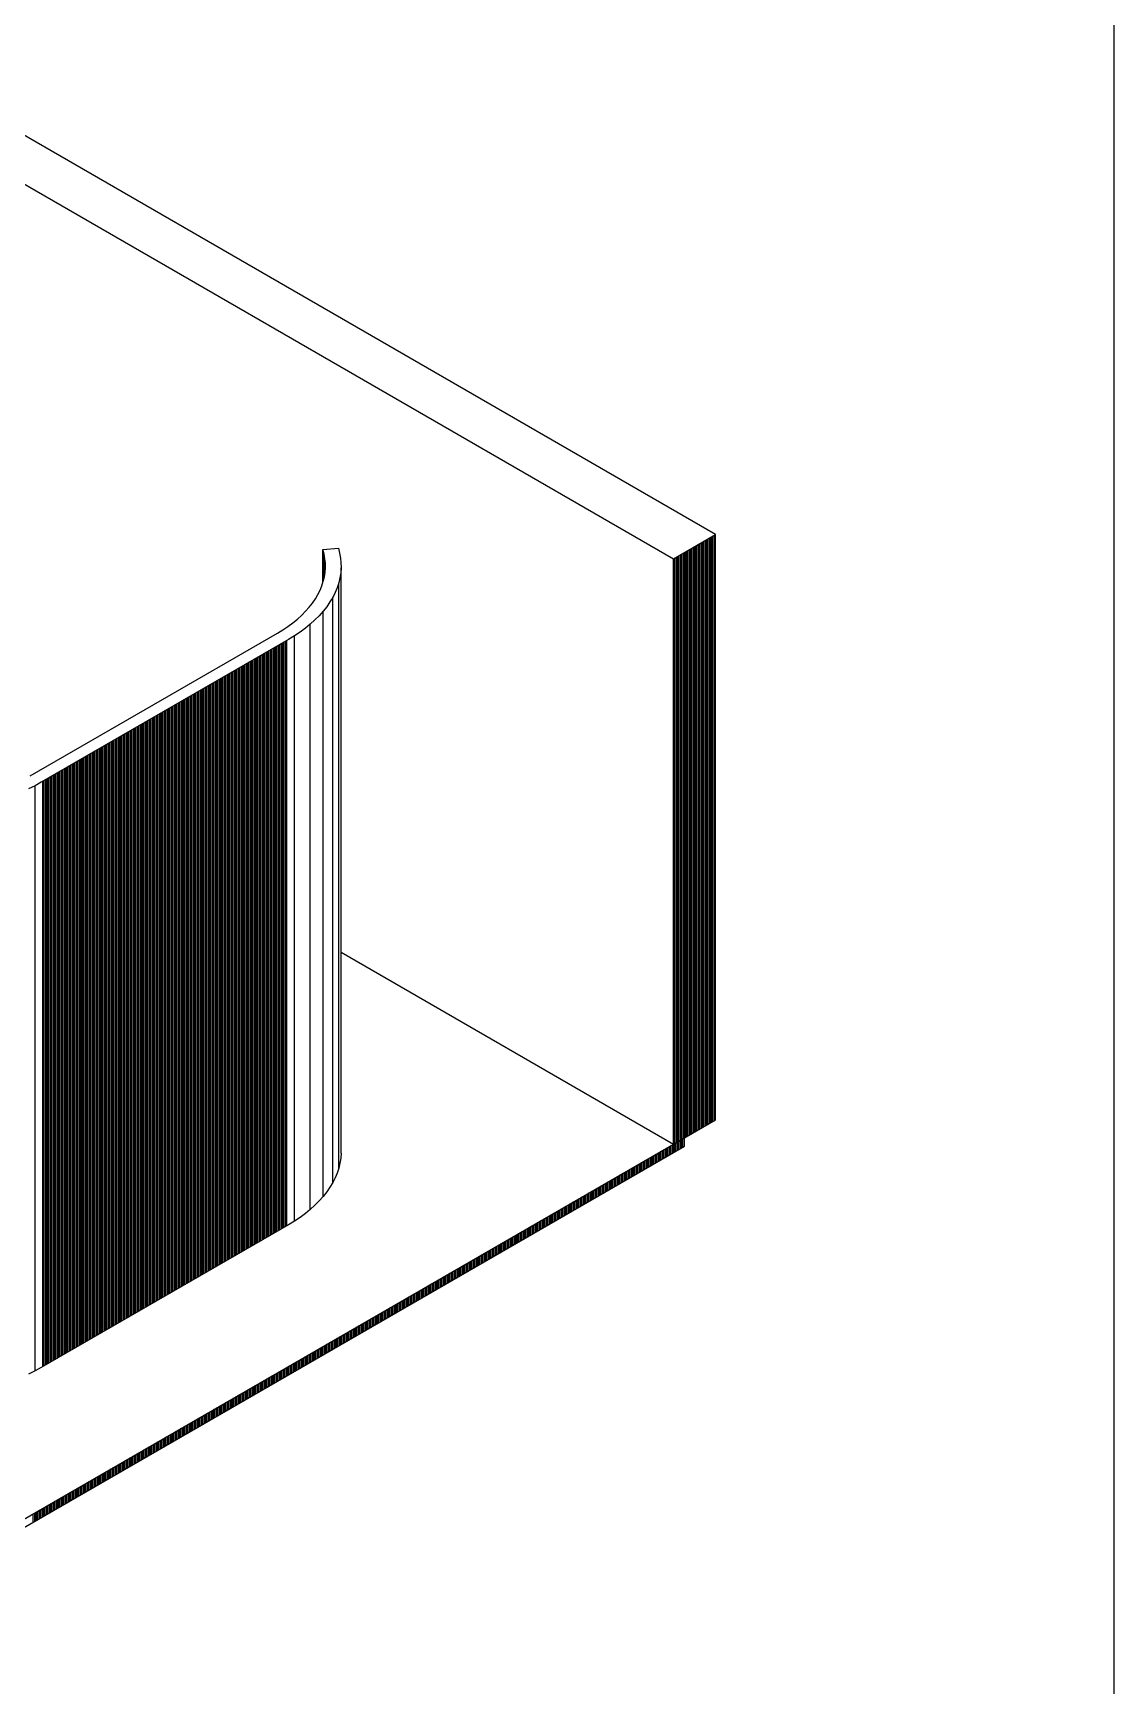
# Model space of a CAD drawing. Header units: inches. Extents: x 0.3 to 16.2, y 0.3 to 11.4.
# Drawn here: x 13.895 to 16.22, y 2.736 to 6.292 of the extents above; entities that cross this region are included whole.
import ezdxf

# ---------------------------------------------------------------- set-up
doc = ezdxf.new("R2010")
doc.units = ezdxf.units.IN
doc.header["$LTSCALE"] = 0.009843
doc.header["$MEASUREMENT"] = 0
doc.layers.add('GEOMETRY', color=7, linetype='Continuous')

msp = doc.modelspace()

# ---------------------------------------------------------------- linework, layer by layer
at = {"layer": 'GEOMETRY'}
for p, q in [((15.3634, 5.2126), (13.6866, 6.1811)), ((13.5957, 6.1287), (15.2728, 5.1606)), ((13.5957, 6.1287), (15.2728, 5.1606)), ((15.2728, 5.1606), (15.3634, 5.2126)), ((15.2728, 5.1606), (15.3634, 5.2126)), ((15.3291, 3.9335), (15.3291, 5.1929)), ((15.3323, 3.9354), (15.3323, 5.1949)), ((15.3354, 3.9374), (15.3354, 5.1965)), ((15.3386, 3.939), (15.3386, 5.1984)), ((15.3417, 3.9409), (15.3417, 5.2)), ((15.3449, 3.9425), (15.3449, 5.202)), ((15.3476, 3.9445), (15.3476, 5.2039)), ((15.3508, 3.9465), (15.3508, 5.2055)), ((15.3539, 3.948), (15.3539, 5.2075)), ((15.3571, 3.95), (15.3571, 5.2091)), ((15.3602, 3.9516), (15.3602, 5.211)), ((15.3634, 3.9535), (15.3634, 5.2126)), ((14.5189, 5.1803), (14.552, 5.1835)), ((14.5217, 5.1705), (14.5189, 5.1803)), ((14.5217, 5.1705), (14.5189, 5.1803)), ((14.5189, 5.1094), (14.5189, 5.1803)), ((14.5232, 5.1606), (14.5217, 5.1705)), ((14.5232, 5.1606), (14.5217, 5.1705)), ((14.5217, 5.1193), (14.5217, 5.1705)), ((14.5244, 5.1512), (14.5232, 5.1606)), ((14.5244, 5.1512), (14.5232, 5.1606)), ((14.552, 5.1835), (14.5547, 5.1728)), ((14.5547, 5.1728), (14.5567, 5.1622)), ((14.5567, 5.1622), (14.5575, 5.1516)), ((15.2728, 3.9012), (15.2728, 5.1606)), ((15.276, 3.9031), (15.276, 5.1622)), ((15.2791, 3.9047), (15.2791, 5.1642)), ((15.2823, 3.9067), (15.2823, 5.1657)), ((15.2854, 3.9083), (15.2854, 5.1677)), ((15.2886, 3.9102), (15.2886, 5.1693)), ((15.2917, 3.9122), (15.2917, 5.1713)), ((15.2949, 3.9138), (15.2949, 5.1732)), ((15.298, 3.9157), (15.298, 5.1748)), ((15.3008, 3.9173), (15.3008, 5.1768)), ((15.3039, 3.9193), (15.3039, 5.1783)), ((15.3071, 3.9209), (15.3071, 5.1803)), ((15.3102, 3.9228), (15.3102, 5.1823)), ((15.3134, 3.9248), (15.3134, 5.1839)), ((15.3165, 3.9264), (15.3165, 5.1858)), ((15.3197, 3.9283), (15.3197, 5.1874)), ((15.3228, 3.9299), (15.3228, 5.1894)), ((15.326, 3.9319), (15.326, 5.1909)), ((14.5197, 5.1122), (14.522, 5.1217)), ((14.522, 5.1217), (14.5236, 5.1315)), ((14.5236, 5.1315), (14.5244, 5.1413)), ((14.5244, 5.1413), (14.5244, 5.1512)), ((14.5244, 5.1413), (14.5244, 5.1512)), ((14.5571, 5.1303), (14.5555, 5.1197)), ((14.5571, 5.1303), (14.5555, 5.1197)), ((14.5579, 5.1409), (14.5571, 5.1303)), ((14.5579, 5.1409), (14.5571, 5.1303)), ((14.5575, 5.1516), (14.5579, 5.1409)), ((14.5579, 3.8815), (14.5579, 5.1409)), ((14.5079, 5.0835), (14.5126, 5.0929)), ((14.5126, 5.0929), (14.5165, 5.1024)), ((14.5165, 5.1024), (14.5197, 5.1122)), ((14.5453, 5.0878), (14.5398, 5.0776)), ((14.5453, 5.0878), (14.5398, 5.0776)), ((14.5492, 5.0984), (14.5453, 5.0878)), ((14.5492, 5.0984), (14.5453, 5.0878)), ((14.5528, 5.1091), (14.5492, 5.0984)), ((14.5528, 5.1091), (14.5492, 5.0984)), ((14.5555, 5.1197), (14.5528, 5.1091)), ((14.5555, 5.1197), (14.5528, 5.1091)), ((14.5528, 3.8496), (14.5528, 5.1091)), ((14.4815, 5.0476), (14.4894, 5.0563)), ((14.4894, 5.0563), (14.4965, 5.065)), ((14.4965, 5.065), (14.5028, 5.0744)), ((14.5028, 5.0744), (14.5079, 5.0835)), ((14.5272, 5.0575), (14.5193, 5.0476)), ((14.5272, 5.0575), (14.5193, 5.0476)), ((14.5339, 5.0677), (14.5272, 5.0575)), ((14.5339, 5.0677), (14.5272, 5.0575)), ((14.5398, 5.0776), (14.5339, 5.0677)), ((14.5398, 5.0776), (14.5339, 5.0677)), ((14.5398, 3.8185), (14.5398, 5.0776)), ((14.4327, 5.0079), (14.4437, 5.015)), ((14.4437, 5.015), (14.4543, 5.0228)), ((14.4543, 5.0228), (14.4642, 5.0307)), ((14.4642, 5.0307), (14.4732, 5.039)), ((14.4732, 5.039), (14.4815, 5.0476)), ((14.4917, 5.0201), (14.4811, 5.0114)), ((14.4917, 5.0201), (14.4811, 5.0114)), ((14.5016, 5.0291), (14.4917, 5.0201)), ((14.5016, 5.0291), (14.4917, 5.0201)), ((14.4917, 3.7606), (14.4917, 5.0201)), ((14.511, 5.0382), (14.5016, 5.0291)), ((14.511, 5.0382), (14.5016, 5.0291)), ((14.5193, 5.0476), (14.511, 5.0382)), ((14.5193, 5.0476), (14.511, 5.0382)), ((14.5193, 3.7886), (14.5193, 5.0476)), ((13.8894, 4.6937), (14.4209, 5.0008)), ((14.4445, 4.987), (13.913, 4.6799)), ((14.4445, 4.987), (13.913, 4.6799)), ((14.4209, 5.0008), (14.4327, 5.0079)), ((14.4319, 3.7205), (14.4319, 4.9795)), ((14.435, 3.7224), (14.435, 4.9815)), ((14.4382, 3.724), (14.4382, 4.9835)), ((14.4413, 3.726), (14.4413, 4.985)), ((14.4575, 4.9949), (14.4445, 4.987)), ((14.4575, 4.9949), (14.4445, 4.987)), ((14.4697, 5.0028), (14.4575, 4.9949)), ((14.4697, 5.0028), (14.4575, 4.9949)), ((14.4575, 3.7354), (14.4575, 4.9949)), ((14.4811, 5.0114), (14.4697, 5.0028)), ((14.4811, 5.0114), (14.4697, 5.0028)), ((14.3689, 3.6843), (14.3689, 4.9433)), ((14.372, 3.6858), (14.372, 4.9453)), ((14.3752, 3.6878), (14.3752, 4.9469)), ((14.3783, 3.6894), (14.3783, 4.9488)), ((14.3815, 3.6913), (14.3815, 4.9508)), ((14.3846, 3.6933), (14.3846, 4.9524)), ((14.3878, 3.6949), (14.3878, 4.9543)), ((14.3909, 3.6969), (14.3909, 4.9559)), ((14.3941, 3.6988), (14.3941, 4.9579)), ((14.3972, 3.7004), (14.3972, 4.9598)), ((14.4004, 3.7024), (14.4004, 4.9614)), ((14.4035, 3.7039), (14.4035, 4.9634)), ((14.4067, 3.7059), (14.4067, 4.9654)), ((14.4098, 3.7079), (14.4098, 4.9669)), ((14.413, 3.7094), (14.413, 4.9689)), ((14.4161, 3.7114), (14.4161, 4.9705)), ((14.4193, 3.713), (14.4193, 4.9724)), ((14.4224, 3.715), (14.4224, 4.9744)), ((14.4256, 3.7169), (14.4256, 4.976)), ((14.4287, 3.7185), (14.4287, 4.978)), ((14.3094, 3.6496), (14.3094, 4.9091)), ((14.3126, 3.6516), (14.3126, 4.9106)), ((14.3157, 3.6531), (14.3157, 4.9126)), ((14.3189, 3.6551), (14.3189, 4.9142)), ((14.322, 3.6567), (14.322, 4.9161)), ((14.3252, 3.6587), (14.3252, 4.9181)), ((14.3283, 3.6606), (14.3283, 4.9197)), ((14.3315, 3.6622), (14.3315, 4.9217)), ((14.3346, 3.6642), (14.3346, 4.9232)), ((14.3378, 3.6657), (14.3378, 4.9252)), ((14.3409, 3.6677), (14.3409, 4.9272)), ((14.3441, 3.6697), (14.3441, 4.9287)), ((14.3472, 3.6713), (14.3472, 4.9307)), ((14.3504, 3.6732), (14.3504, 4.9327)), ((14.3535, 3.6752), (14.3535, 4.9343)), ((14.3567, 3.6768), (14.3567, 4.9362)), ((14.3598, 3.6787), (14.3598, 4.9378)), ((14.363, 3.6803), (14.363, 4.9398)), ((14.3657, 3.6823), (14.3657, 4.9417)), ((14.2465, 3.6134), (14.2465, 4.8724)), ((14.2496, 3.615), (14.2496, 4.8744)), ((14.2528, 3.6169), (14.2528, 4.876)), ((14.2559, 3.6189), (14.2559, 4.878)), ((14.2591, 3.6205), (14.2591, 4.8799)), ((14.2622, 3.6224), (14.2622, 4.8815)), ((14.2654, 3.624), (14.2654, 4.8835)), ((14.2685, 3.626), (14.2685, 4.8854)), ((14.2717, 3.628), (14.2717, 4.887)), ((14.2748, 3.6295), (14.2748, 4.889)), ((14.278, 3.6315), (14.278, 4.8906)), ((14.2811, 3.6331), (14.2811, 4.8925)), ((14.2843, 3.635), (14.2843, 4.8945)), ((14.2874, 3.637), (14.2874, 4.8961)), ((14.2906, 3.6386), (14.2906, 4.898)), ((14.2937, 3.6406), (14.2937, 4.8996)), ((14.2969, 3.6421), (14.2969, 4.9016)), ((14.3, 3.6441), (14.3, 4.9035)), ((14.3031, 3.6461), (14.3031, 4.9051)), ((14.3063, 3.6476), (14.3063, 4.9071)), ((14.1866, 3.5787), (14.1866, 4.8382)), ((14.1898, 3.5807), (14.1898, 4.8398)), ((14.1929, 3.5823), (14.1929, 4.8417)), ((14.1961, 3.5843), (14.1961, 4.8433)), ((14.1992, 3.5858), (14.1992, 4.8453)), ((14.2024, 3.5878), (14.2024, 4.8472)), ((14.2055, 3.5898), (14.2055, 4.8488)), ((14.2087, 3.5913), (14.2087, 4.8508)), ((14.2118, 3.5933), (14.2118, 4.8524)), ((14.215, 3.5953), (14.215, 4.8543)), ((14.2181, 3.5969), (14.2181, 4.8563)), ((14.2213, 3.5988), (14.2213, 4.8579)), ((14.2244, 3.6004), (14.2244, 4.8598)), ((14.2276, 3.6024), (14.2276, 4.8618)), ((14.2307, 3.6043), (14.2307, 4.8634)), ((14.2339, 3.6059), (14.2339, 4.8654)), ((14.237, 3.6079), (14.237, 4.8669)), ((14.2402, 3.6094), (14.2402, 4.8689)), ((14.2433, 3.6114), (14.2433, 4.8709)), ((14.1236, 3.5425), (14.1236, 4.8016)), ((14.1268, 3.5441), (14.1268, 4.8035)), ((14.1299, 3.5461), (14.1299, 4.8055)), ((14.1331, 3.548), (14.1331, 4.8071)), ((14.1362, 3.5496), (14.1362, 4.8091)), ((14.1394, 3.5516), (14.1394, 4.8106)), ((14.1425, 3.5531), (14.1425, 4.8126)), ((14.1457, 3.5551), (14.1457, 4.8146)), ((14.1488, 3.5571), (14.1488, 4.8161)), ((14.152, 3.5587), (14.152, 4.8181)), ((14.1551, 3.5606), (14.1551, 4.8197)), ((14.1583, 3.5622), (14.1583, 4.8217)), ((14.1614, 3.5642), (14.1614, 4.8236)), ((14.1646, 3.5661), (14.1646, 4.8252)), ((14.1677, 3.5677), (14.1677, 4.8272)), ((14.1709, 3.5697), (14.1709, 4.8291)), ((14.174, 3.5717), (14.174, 4.8307)), ((14.1772, 3.5732), (14.1772, 4.8327)), ((14.1803, 3.5752), (14.1803, 4.8343)), ((14.1835, 3.5768), (14.1835, 4.8362)), ((14.0606, 3.5059), (14.0606, 4.7654)), ((14.0638, 3.5079), (14.0638, 4.7673)), ((14.0669, 3.5098), (14.0669, 4.7689)), ((14.0701, 3.5114), (14.0701, 4.7709)), ((14.0732, 3.5134), (14.0732, 4.7724)), ((14.0764, 3.5154), (14.0764, 4.7744)), ((14.0795, 3.5169), (14.0795, 4.7764)), ((14.0827, 3.5189), (14.0827, 4.778)), ((14.0858, 3.5205), (14.0858, 4.7799)), ((14.089, 3.5224), (14.089, 4.7819)), ((14.0921, 3.5244), (14.0921, 4.7835)), ((14.0953, 3.526), (14.0953, 4.7854)), ((14.0984, 3.528), (14.0984, 4.787)), ((14.1016, 3.5295), (14.1016, 4.789)), ((14.1047, 3.5315), (14.1047, 4.7909)), ((14.1079, 3.5335), (14.1079, 4.7925)), ((14.111, 3.535), (14.111, 4.7945)), ((14.1142, 3.537), (14.1142, 4.7961)), ((14.1173, 3.539), (14.1173, 4.798)), ((14.1205, 3.5406), (14.1205, 4.8)), ((14.0008, 3.4717), (14.0008, 4.7307)), ((14.0039, 3.4732), (14.0039, 4.7327)), ((14.0071, 3.4752), (14.0071, 4.7346)), ((14.0102, 3.4772), (14.0102, 4.7362)), ((14.0134, 3.4787), (14.0134, 4.7382)), ((14.0165, 3.4807), (14.0165, 4.7398)), ((14.0197, 3.4823), (14.0197, 4.7417)), ((14.0228, 3.4843), (14.0228, 4.7437)), ((14.026, 3.4862), (14.026, 4.7453)), ((14.0291, 3.4878), (14.0291, 4.7472)), ((14.0323, 3.4898), (14.0323, 4.7492)), ((14.0354, 3.4917), (14.0354, 4.7508)), ((14.0386, 3.4933), (14.0386, 4.7528)), ((14.0417, 3.4953), (14.0417, 4.7543)), ((14.0449, 3.4969), (14.0449, 4.7563)), ((14.048, 3.4988), (14.048, 4.7583)), ((14.0512, 3.5008), (14.0512, 4.7598)), ((14.0543, 3.5024), (14.0543, 4.7618)), ((14.0575, 3.5043), (14.0575, 4.7634)), ((13.9382, 3.4354), (13.9382, 4.6945)), ((13.9413, 3.437), (13.9413, 4.6965)), ((13.9445, 3.439), (13.9445, 4.698)), ((13.9476, 3.4406), (13.9476, 4.7)), ((13.9508, 3.4425), (13.9508, 4.702)), ((13.9539, 3.4445), (13.9539, 4.7035)), ((13.9571, 3.4461), (13.9571, 4.7055)), ((13.9602, 3.448), (13.9602, 4.7071)), ((13.9634, 3.4496), (13.9634, 4.7091)), ((13.9665, 3.4516), (13.9665, 4.711)), ((13.9697, 3.4535), (13.9697, 4.7126)), ((13.9728, 3.4551), (13.9728, 4.7146)), ((13.976, 3.4571), (13.976, 4.7161)), ((13.9791, 3.4587), (13.9791, 4.7181)), ((13.9823, 3.4606), (13.9823, 4.7201)), ((13.9854, 3.4626), (13.9854, 4.7217)), ((13.9886, 3.4642), (13.9886, 4.7236)), ((13.9917, 3.4661), (13.9917, 4.7256)), ((13.9949, 3.4681), (13.9949, 4.7272)), ((13.998, 3.4697), (13.998, 4.7291)), ((13.8996, 4.6724), (13.8854, 4.6657)), ((13.8996, 4.6724), (13.8854, 4.6657)), ((13.913, 4.6799), (13.8996, 4.6724)), ((13.913, 4.6799), (13.8996, 4.6724)), ((13.8996, 3.4134), (13.8996, 4.6724)), ((13.9161, 3.4224), (13.9161, 4.6819)), ((13.9193, 3.4244), (13.9193, 4.6835)), ((13.9224, 3.426), (13.9224, 4.6854)), ((13.9256, 3.428), (13.9256, 4.6874)), ((13.9287, 3.4299), (13.9287, 4.689)), ((13.9319, 3.4315), (13.9319, 4.6909)), ((13.935, 3.4335), (13.935, 4.6925)), ((14.5579, 4.3142), (15.2728, 3.9012)), ((15.2728, 3.9012), (15.3634, 3.9535)), ((13.3886, 2.8134), (15.2965, 3.915)), ((13.3886, 2.8134), (15.2965, 3.915)), ((15.2933, 3.8949), (15.2933, 3.913)), ((15.2965, 3.8965), (15.2965, 3.915)), ((13.3886, 2.7953), (15.2965, 3.8965)), ((14.5579, 3.8815), (14.5571, 3.8709)), ((15.2303, 3.8587), (15.2303, 3.8768)), ((15.2335, 3.8602), (15.2335, 3.8783)), ((15.2366, 3.8622), (15.2366, 3.8803)), ((15.2398, 3.8638), (15.2398, 3.8823)), ((15.2429, 3.8657), (15.2429, 3.8839)), ((15.2461, 3.8677), (15.2461, 3.8858)), ((15.2492, 3.8693), (15.2492, 3.8874)), ((15.2524, 3.8713), (15.2524, 3.8894)), ((15.2555, 3.8728), (15.2555, 3.8913)), ((15.2587, 3.8748), (15.2587, 3.8929)), ((15.2618, 3.8768), (15.2618, 3.8949)), ((15.265, 3.8783), (15.265, 3.8969)), ((15.2681, 3.8803), (15.2681, 3.8984)), ((15.2713, 3.8823), (15.2713, 3.9004)), ((15.2744, 3.8839), (15.2744, 3.902)), ((15.2776, 3.8858), (15.2776, 3.9039)), ((15.2807, 3.8874), (15.2807, 3.9059)), ((15.2839, 3.8894), (15.2839, 3.9075)), ((15.287, 3.8913), (15.287, 3.9094)), ((15.2902, 3.8929), (15.2902, 3.911)), ((14.5528, 3.8496), (14.5492, 3.839)), ((14.5555, 3.8602), (14.5528, 3.8496)), ((14.5571, 3.8709), (14.5555, 3.8602)), ((15.1705, 3.824), (15.1705, 3.8421)), ((15.1736, 3.8256), (15.1736, 3.8441)), ((15.1768, 3.8276), (15.1768, 3.8457)), ((15.1799, 3.8295), (15.1799, 3.8476)), ((15.1831, 3.8311), (15.1831, 3.8492)), ((15.1862, 3.8331), (15.1862, 3.8512)), ((15.1894, 3.8346), (15.1894, 3.8531)), ((15.1925, 3.8366), (15.1925, 3.8547)), ((15.1957, 3.8386), (15.1957, 3.8567)), ((15.1988, 3.8402), (15.1988, 3.8587)), ((15.202, 3.8421), (15.202, 3.8602)), ((15.2051, 3.8441), (15.2051, 3.8622)), ((15.2083, 3.8457), (15.2083, 3.8638)), ((15.2114, 3.8476), (15.2114, 3.8657)), ((15.2146, 3.8492), (15.2146, 3.8677)), ((15.2177, 3.8512), (15.2177, 3.8693)), ((15.2209, 3.8531), (15.2209, 3.8713)), ((15.224, 3.8547), (15.224, 3.8728)), ((15.2272, 3.8567), (15.2272, 3.8748)), ((14.5339, 3.8083), (14.5272, 3.7984)), ((14.5398, 3.8185), (14.5339, 3.8083)), ((14.5453, 3.8287), (14.5398, 3.8185)), ((14.5492, 3.839), (14.5453, 3.8287)), ((15.1075, 3.7874), (15.1075, 3.8059)), ((15.1106, 3.7894), (15.1106, 3.8075)), ((15.1138, 3.7913), (15.1138, 3.8094)), ((15.1169, 3.7929), (15.1169, 3.8114)), ((15.1201, 3.7949), (15.1201, 3.813)), ((15.1232, 3.7969), (15.1232, 3.815)), ((15.1264, 3.7984), (15.1264, 3.8165)), ((15.1295, 3.8004), (15.1295, 3.8185)), ((15.1327, 3.802), (15.1327, 3.8205)), ((15.1358, 3.8039), (15.1358, 3.822)), ((15.139, 3.8059), (15.139, 3.824)), ((15.1421, 3.8075), (15.1421, 3.8256)), ((15.1453, 3.8094), (15.1453, 3.8276)), ((15.1484, 3.811), (15.1484, 3.8295)), ((15.1516, 3.813), (15.1516, 3.8311)), ((15.1547, 3.815), (15.1547, 3.8331)), ((15.1579, 3.8165), (15.1579, 3.835)), ((15.161, 3.8185), (15.161, 3.8366)), ((15.1642, 3.8205), (15.1642, 3.8386)), ((15.1673, 3.822), (15.1673, 3.8402)), ((14.5016, 3.7697), (14.4917, 3.7606)), ((14.511, 3.7791), (14.5016, 3.7697)), ((14.5193, 3.7886), (14.511, 3.7791)), ((14.5272, 3.7984), (14.5193, 3.7886)), ((15.0476, 3.7531), (15.0476, 3.7713)), ((15.0508, 3.7547), (15.0508, 3.7732)), ((15.0539, 3.7567), (15.0539, 3.7748)), ((15.0571, 3.7587), (15.0571, 3.7768)), ((15.0602, 3.7602), (15.0602, 3.7783)), ((15.0634, 3.7622), (15.0634, 3.7803)), ((15.0665, 3.7638), (15.0665, 3.7823)), ((15.0697, 3.7657), (15.0697, 3.7839)), ((15.0728, 3.7677), (15.0728, 3.7858)), ((15.076, 3.7693), (15.076, 3.7878)), ((15.0791, 3.7713), (15.0791, 3.7894)), ((15.0823, 3.7732), (15.0823, 3.7913)), ((15.0854, 3.7748), (15.0854, 3.7929)), ((15.0886, 3.7768), (15.0886, 3.7949)), ((15.0917, 3.7783), (15.0917, 3.7969)), ((15.0949, 3.7803), (15.0949, 3.7984)), ((15.098, 3.7823), (15.098, 3.8004)), ((15.1012, 3.7839), (15.1012, 3.802)), ((15.1043, 3.7858), (15.1043, 3.8039)), ((14.4575, 3.7354), (14.4445, 3.7276)), ((14.4697, 3.7437), (14.4575, 3.7354)), ((14.4811, 3.752), (14.4697, 3.7437)), ((14.4917, 3.7606), (14.4811, 3.752)), ((14.9846, 3.7165), (14.9846, 3.735)), ((14.9878, 3.7185), (14.9878, 3.7366)), ((14.9909, 3.7205), (14.9909, 3.7386)), ((14.9941, 3.722), (14.9941, 3.7402)), ((14.9972, 3.724), (14.9972, 3.7421)), ((15.0004, 3.7256), (15.0004, 3.7441)), ((15.0035, 3.7276), (15.0035, 3.7457)), ((15.0067, 3.7295), (15.0067, 3.7476)), ((15.0098, 3.7311), (15.0098, 3.7496)), ((15.013, 3.7331), (15.013, 3.7512)), ((15.0161, 3.735), (15.0161, 3.7531)), ((15.0193, 3.7366), (15.0193, 3.7547)), ((15.0224, 3.7386), (15.0224, 3.7567)), ((15.0256, 3.7402), (15.0256, 3.7587)), ((15.0287, 3.7421), (15.0287, 3.7602)), ((15.0319, 3.7441), (15.0319, 3.7622)), ((15.035, 3.7457), (15.035, 3.7638)), ((15.0382, 3.7476), (15.0382, 3.7657)), ((15.0413, 3.7496), (15.0413, 3.7677)), ((15.0445, 3.7512), (15.0445, 3.7693)), ((14.4445, 3.7276), (13.913, 3.4209)), ((14.9252, 3.6823), (14.9252, 3.7004)), ((14.9283, 3.6839), (14.9283, 3.7024)), ((14.9315, 3.6858), (14.9315, 3.7039)), ((14.9343, 3.6878), (14.9343, 3.7059)), ((14.9374, 3.6894), (14.9374, 3.7075)), ((14.9406, 3.6913), (14.9406, 3.7094)), ((14.9437, 3.6929), (14.9437, 3.7114)), ((14.9469, 3.6949), (14.9469, 3.713)), ((14.95, 3.6969), (14.95, 3.715)), ((14.9531, 3.6984), (14.9531, 3.7165)), ((14.9563, 3.7004), (14.9563, 3.7185)), ((14.9594, 3.702), (14.9594, 3.7205)), ((14.9626, 3.7039), (14.9626, 3.722)), ((14.9657, 3.7059), (14.9657, 3.724)), ((14.9689, 3.7075), (14.9689, 3.726)), ((14.972, 3.7094), (14.972, 3.7276)), ((14.9752, 3.7114), (14.9752, 3.7295)), ((14.9783, 3.713), (14.9783, 3.7311)), ((14.9815, 3.715), (14.9815, 3.7331)), ((14.8622, 3.6457), (14.8622, 3.6642)), ((14.8654, 3.6476), (14.8654, 3.6657)), ((14.8685, 3.6496), (14.8685, 3.6677)), ((14.8717, 3.6512), (14.8717, 3.6693)), ((14.8748, 3.6531), (14.8748, 3.6713)), ((14.878, 3.6547), (14.878, 3.6732)), ((14.8811, 3.6567), (14.8811, 3.6748)), ((14.8843, 3.6587), (14.8843, 3.6768)), ((14.8874, 3.6602), (14.8874, 3.6783)), ((14.8906, 3.6622), (14.8906, 3.6803)), ((14.8937, 3.6642), (14.8937, 3.6823)), ((14.8969, 3.6657), (14.8969, 3.6839)), ((14.9, 3.6677), (14.9, 3.6858)), ((14.9031, 3.6693), (14.9031, 3.6878)), ((14.9063, 3.6713), (14.9063, 3.6894)), ((14.9094, 3.6732), (14.9094, 3.6913)), ((14.9126, 3.6748), (14.9126, 3.6929)), ((14.9157, 3.6768), (14.9157, 3.6949)), ((14.9189, 3.6783), (14.9189, 3.6969)), ((14.922, 3.6803), (14.922, 3.6984)), ((14.7992, 3.6094), (14.7992, 3.6276)), ((14.8024, 3.6114), (14.8024, 3.6295)), ((14.8055, 3.613), (14.8055, 3.6311)), ((14.8087, 3.615), (14.8087, 3.6331)), ((14.8118, 3.6165), (14.8118, 3.635)), ((14.815, 3.6185), (14.815, 3.6366)), ((14.8181, 3.6205), (14.8181, 3.6386)), ((14.8213, 3.622), (14.8213, 3.6406)), ((14.8244, 3.624), (14.8244, 3.6421)), ((14.8276, 3.626), (14.8276, 3.6441)), ((14.8307, 3.6276), (14.8307, 3.6457)), ((14.8339, 3.6295), (14.8339, 3.6476)), ((14.837, 3.6311), (14.837, 3.6496)), ((14.8402, 3.6331), (14.8402, 3.6512)), ((14.8433, 3.635), (14.8433, 3.6531)), ((14.8465, 3.6366), (14.8465, 3.6547)), ((14.8496, 3.6386), (14.8496, 3.6567)), ((14.8528, 3.6406), (14.8528, 3.6587)), ((14.8559, 3.6421), (14.8559, 3.6602)), ((14.8591, 3.6441), (14.8591, 3.6622)), ((14.7394, 3.5748), (14.7394, 3.5933)), ((14.7425, 3.5768), (14.7425, 3.5949)), ((14.7457, 3.5787), (14.7457, 3.5969)), ((14.7488, 3.5803), (14.7488, 3.5984)), ((14.752, 3.5823), (14.752, 3.6004)), ((14.7551, 3.5839), (14.7551, 3.6024)), ((14.7583, 3.5858), (14.7583, 3.6039)), ((14.7614, 3.5878), (14.7614, 3.6059)), ((14.7646, 3.5894), (14.7646, 3.6075)), ((14.7677, 3.5913), (14.7677, 3.6094)), ((14.7709, 3.5929), (14.7709, 3.6114)), ((14.774, 3.5949), (14.774, 3.613)), ((14.7772, 3.5969), (14.7772, 3.615)), ((14.7803, 3.5984), (14.7803, 3.6169)), ((14.7835, 3.6004), (14.7835, 3.6185)), ((14.7866, 3.6024), (14.7866, 3.6205)), ((14.7898, 3.6039), (14.7898, 3.622)), ((14.7929, 3.6059), (14.7929, 3.624)), ((14.7961, 3.6075), (14.7961, 3.626)), ((14.6764, 3.5386), (14.6764, 3.5567)), ((14.6795, 3.5406), (14.6795, 3.5587)), ((14.6827, 3.5421), (14.6827, 3.5602)), ((14.6858, 3.5441), (14.6858, 3.5622)), ((14.689, 3.5457), (14.689, 3.5642)), ((14.6921, 3.5476), (14.6921, 3.5657)), ((14.6953, 3.5496), (14.6953, 3.5677)), ((14.6984, 3.5512), (14.6984, 3.5693)), ((14.7016, 3.5531), (14.7016, 3.5713)), ((14.7047, 3.5551), (14.7047, 3.5732)), ((14.7079, 3.5567), (14.7079, 3.5748)), ((14.711, 3.5587), (14.711, 3.5768)), ((14.7142, 3.5602), (14.7142, 3.5787)), ((14.7173, 3.5622), (14.7173, 3.5803)), ((14.7205, 3.5642), (14.7205, 3.5823)), ((14.7236, 3.5657), (14.7236, 3.5839)), ((14.7268, 3.5677), (14.7268, 3.5858)), ((14.7299, 3.5693), (14.7299, 3.5878)), ((14.7331, 3.5713), (14.7331, 3.5894)), ((14.7362, 3.5732), (14.7362, 3.5913)), ((14.6165, 3.5039), (14.6165, 3.522)), ((14.6197, 3.5059), (14.6197, 3.524)), ((14.6228, 3.5075), (14.6228, 3.526)), ((14.626, 3.5094), (14.626, 3.5276)), ((14.6291, 3.5114), (14.6291, 3.5295)), ((14.6323, 3.513), (14.6323, 3.5315)), ((14.6354, 3.515), (14.6354, 3.5331)), ((14.6386, 3.5169), (14.6386, 3.535)), ((14.6417, 3.5185), (14.6417, 3.5366)), ((14.6449, 3.5205), (14.6449, 3.5386)), ((14.648, 3.522), (14.648, 3.5406)), ((14.6512, 3.524), (14.6512, 3.5421)), ((14.6543, 3.526), (14.6543, 3.5441)), ((14.6575, 3.5276), (14.6575, 3.5457)), ((14.6606, 3.5295), (14.6606, 3.5476)), ((14.6638, 3.5315), (14.6638, 3.5496)), ((14.6669, 3.5331), (14.6669, 3.5512)), ((14.6701, 3.535), (14.6701, 3.5531)), ((14.6732, 3.5366), (14.6732, 3.5551)), ((14.5535, 3.4677), (14.5535, 3.4858)), ((14.5567, 3.4697), (14.5567, 3.4878)), ((14.5598, 3.4713), (14.5598, 3.4894)), ((14.563, 3.4732), (14.563, 3.4913)), ((14.5661, 3.4748), (14.5661, 3.4933)), ((14.5693, 3.4768), (14.5693, 3.4949)), ((14.5724, 3.4787), (14.5724, 3.4969)), ((14.5756, 3.4803), (14.5756, 3.4984)), ((14.5787, 3.4823), (14.5787, 3.5004)), ((14.5819, 3.4839), (14.5819, 3.5024)), ((14.585, 3.4858), (14.585, 3.5039)), ((14.5882, 3.4878), (14.5882, 3.5059)), ((14.5913, 3.4894), (14.5913, 3.5079)), ((14.5945, 3.4913), (14.5945, 3.5094)), ((14.5976, 3.4933), (14.5976, 3.5114)), ((14.6008, 3.4949), (14.6008, 3.513)), ((14.6039, 3.4969), (14.6039, 3.515)), ((14.6071, 3.4984), (14.6071, 3.5169)), ((14.6102, 3.5004), (14.6102, 3.5185)), ((14.6134, 3.5024), (14.6134, 3.5205)), ((14.4906, 3.4315), (14.4906, 3.4496)), ((14.4937, 3.4331), (14.4937, 3.4512)), ((14.4969, 3.435), (14.4969, 3.4531)), ((14.5, 3.4366), (14.5, 3.4551)), ((14.5031, 3.4386), (14.5031, 3.4567)), ((14.5063, 3.4406), (14.5063, 3.4587)), ((14.5094, 3.4421), (14.5094, 3.4602)), ((14.5126, 3.4441), (14.5126, 3.4622)), ((14.5157, 3.4461), (14.5157, 3.4642)), ((14.5189, 3.4476), (14.5189, 3.4657)), ((14.522, 3.4496), (14.522, 3.4677)), ((14.5252, 3.4512), (14.5252, 3.4697)), ((14.5283, 3.4531), (14.5283, 3.4713)), ((14.5315, 3.4551), (14.5315, 3.4732)), ((14.5346, 3.4567), (14.5346, 3.4748)), ((14.5378, 3.4587), (14.5378, 3.4768)), ((14.5409, 3.4602), (14.5409, 3.4787)), ((14.5441, 3.4622), (14.5441, 3.4803)), ((14.5472, 3.4642), (14.5472, 3.4823)), ((14.5504, 3.4657), (14.5504, 3.4843)), ((13.913, 3.4209), (13.8996, 3.4134)), ((14.4307, 3.3969), (14.4307, 3.415)), ((14.4339, 3.3984), (14.4339, 3.4169)), ((14.437, 3.4004), (14.437, 3.4185)), ((14.4402, 3.4024), (14.4402, 3.4205)), ((14.4433, 3.4039), (14.4433, 3.4224)), ((14.4465, 3.4059), (14.4465, 3.424)), ((14.4496, 3.4079), (14.4496, 3.426)), ((14.4528, 3.4094), (14.4528, 3.4276)), ((14.4559, 3.4114), (14.4559, 3.4295)), ((14.4591, 3.413), (14.4591, 3.4315)), ((14.4622, 3.415), (14.4622, 3.4331)), ((14.4654, 3.4169), (14.4654, 3.435)), ((14.4685, 3.4185), (14.4685, 3.4366)), ((14.4717, 3.4205), (14.4717, 3.4386)), ((14.4748, 3.4224), (14.4748, 3.4406)), ((14.478, 3.424), (14.478, 3.4421)), ((14.4811, 3.426), (14.4811, 3.4441)), ((14.4843, 3.4276), (14.4843, 3.4461)), ((14.4874, 3.4295), (14.4874, 3.4476)), ((13.8996, 3.4134), (13.8854, 3.4063)), ((14.3677, 3.3606), (14.3677, 3.3787)), ((14.3709, 3.3622), (14.3709, 3.3803)), ((14.374, 3.3642), (14.374, 3.3823)), ((14.3772, 3.3657), (14.3772, 3.3843)), ((14.3803, 3.3677), (14.3803, 3.3858)), ((14.3835, 3.3697), (14.3835, 3.3878)), ((14.3866, 3.3713), (14.3866, 3.3894)), ((14.3898, 3.3732), (14.3898, 3.3913)), ((14.3929, 3.3748), (14.3929, 3.3933)), ((14.3961, 3.3768), (14.3961, 3.3949)), ((14.3992, 3.3787), (14.3992, 3.3969)), ((14.4024, 3.3803), (14.4024, 3.3988)), ((14.4055, 3.3823), (14.4055, 3.4004)), ((14.4087, 3.3843), (14.4087, 3.4024)), ((14.4118, 3.3858), (14.4118, 3.4039)), ((14.415, 3.3878), (14.415, 3.4059)), ((14.4181, 3.3894), (14.4181, 3.4079)), ((14.4213, 3.3913), (14.4213, 3.4094)), ((14.4244, 3.3933), (14.4244, 3.4114)), ((14.4276, 3.3949), (14.4276, 3.413)), ((14.3079, 3.326), (14.3079, 3.3441)), ((14.311, 3.3276), (14.311, 3.3461)), ((14.3142, 3.3295), (14.3142, 3.3476)), ((14.3173, 3.3315), (14.3173, 3.3496)), ((14.3205, 3.3331), (14.3205, 3.3512)), ((14.3236, 3.335), (14.3236, 3.3531)), ((14.3268, 3.337), (14.3268, 3.3551)), ((14.3299, 3.3386), (14.3299, 3.3567)), ((14.3331, 3.3406), (14.3331, 3.3587)), ((14.3362, 3.3421), (14.3362, 3.3606)), ((14.3394, 3.3441), (14.3394, 3.3622)), ((14.3425, 3.3461), (14.3425, 3.3642)), ((14.3457, 3.3476), (14.3457, 3.3657)), ((14.3488, 3.3496), (14.3488, 3.3677)), ((14.352, 3.3512), (14.352, 3.3697)), ((14.3551, 3.3531), (14.3551, 3.3713)), ((14.3583, 3.3551), (14.3583, 3.3732)), ((14.3614, 3.3567), (14.3614, 3.3752)), ((14.3646, 3.3587), (14.3646, 3.3768)), ((14.2449, 3.2894), (14.2449, 3.3079)), ((14.248, 3.2913), (14.248, 3.3094)), ((14.2512, 3.2933), (14.2512, 3.3114)), ((14.2543, 3.2949), (14.2543, 3.3134)), ((14.2575, 3.2969), (14.2575, 3.315)), ((14.2606, 3.2988), (14.2606, 3.3169)), ((14.2638, 3.3004), (14.2638, 3.3185)), ((14.2669, 3.3024), (14.2669, 3.3205)), ((14.2701, 3.3039), (14.2701, 3.3224)), ((14.2732, 3.3059), (14.2732, 3.324)), ((14.2764, 3.3079), (14.2764, 3.326)), ((14.2795, 3.3094), (14.2795, 3.3276)), ((14.2827, 3.3114), (14.2827, 3.3295)), ((14.2858, 3.313), (14.2858, 3.3315)), ((14.289, 3.315), (14.289, 3.3331)), ((14.2921, 3.3169), (14.2921, 3.335)), ((14.2953, 3.3185), (14.2953, 3.337)), ((14.2984, 3.3205), (14.2984, 3.3386)), ((14.3016, 3.3224), (14.3016, 3.3406)), ((14.3047, 3.324), (14.3047, 3.3421)), ((14.185, 3.2551), (14.185, 3.2732)), ((14.1882, 3.2567), (14.1882, 3.2752)), ((14.1913, 3.2587), (14.1913, 3.2768)), ((14.1945, 3.2606), (14.1945, 3.2787)), ((14.1976, 3.2622), (14.1976, 3.2803)), ((14.2008, 3.2642), (14.2008, 3.2823)), ((14.2039, 3.2657), (14.2039, 3.2843)), ((14.2071, 3.2677), (14.2071, 3.2858)), ((14.2102, 3.2697), (14.2102, 3.2878)), ((14.2134, 3.2713), (14.2134, 3.2898)), ((14.2165, 3.2732), (14.2165, 3.2913)), ((14.2197, 3.2752), (14.2197, 3.2933)), ((14.2228, 3.2768), (14.2228, 3.2949)), ((14.226, 3.2787), (14.226, 3.2969)), ((14.2291, 3.2803), (14.2291, 3.2988)), ((14.2323, 3.2823), (14.2323, 3.3004)), ((14.2354, 3.2843), (14.2354, 3.3024)), ((14.2386, 3.2858), (14.2386, 3.3039)), ((14.2417, 3.2878), (14.2417, 3.3059)), ((14.122, 3.2185), (14.122, 3.237)), ((14.1252, 3.2205), (14.1252, 3.2386)), ((14.1283, 3.2224), (14.1283, 3.2406)), ((14.1315, 3.224), (14.1315, 3.2421)), ((14.1346, 3.226), (14.1346, 3.2441)), ((14.1378, 3.228), (14.1378, 3.2461)), ((14.1409, 3.2295), (14.1409, 3.2476)), ((14.1441, 3.2315), (14.1441, 3.2496)), ((14.1472, 3.2331), (14.1472, 3.2516)), ((14.1504, 3.235), (14.1504, 3.2531)), ((14.1535, 3.237), (14.1535, 3.2551)), ((14.1567, 3.2386), (14.1567, 3.2567)), ((14.1598, 3.2406), (14.1598, 3.2587)), ((14.163, 3.2421), (14.163, 3.2606)), ((14.1661, 3.2441), (14.1661, 3.2622)), ((14.1693, 3.2461), (14.1693, 3.2642)), ((14.1724, 3.2476), (14.1724, 3.2657)), ((14.1756, 3.2496), (14.1756, 3.2677)), ((14.1787, 3.2516), (14.1787, 3.2697)), ((14.1819, 3.2531), (14.1819, 3.2713)), ((14.0622, 3.1843), (14.0622, 3.2024)), ((14.0654, 3.1858), (14.0654, 3.2043)), ((14.0685, 3.1878), (14.0685, 3.2059)), ((14.0717, 3.1898), (14.0717, 3.2079)), ((14.0748, 3.1913), (14.0748, 3.2094)), ((14.078, 3.1933), (14.078, 3.2114)), ((14.0811, 3.1949), (14.0811, 3.2134)), ((14.0843, 3.1969), (14.0843, 3.215)), ((14.0874, 3.1988), (14.0874, 3.2169)), ((14.0906, 3.2004), (14.0906, 3.2185)), ((14.0937, 3.2024), (14.0937, 3.2205)), ((14.0969, 3.2039), (14.0969, 3.2224)), ((14.1, 3.2059), (14.1, 3.224)), ((14.1031, 3.2079), (14.1031, 3.226)), ((14.1063, 3.2094), (14.1063, 3.228)), ((14.1094, 3.2114), (14.1094, 3.2295)), ((14.1126, 3.2134), (14.1126, 3.2315)), ((14.1157, 3.215), (14.1157, 3.2331)), ((14.1189, 3.2169), (14.1189, 3.235)), ((13.9996, 3.1476), (13.9996, 3.1661)), ((14.0028, 3.1496), (14.0028, 3.1677)), ((14.0059, 3.1516), (14.0059, 3.1697)), ((14.0091, 3.1531), (14.0091, 3.1713)), ((14.0122, 3.1551), (14.0122, 3.1732)), ((14.0154, 3.1567), (14.0154, 3.1752)), ((14.0185, 3.1587), (14.0185, 3.1768)), ((14.0217, 3.1606), (14.0217, 3.1787)), ((14.0248, 3.1622), (14.0248, 3.1807)), ((14.028, 3.1642), (14.028, 3.1823)), ((14.0311, 3.1661), (14.0311, 3.1843)), ((14.0343, 3.1677), (14.0343, 3.1858)), ((14.0374, 3.1697), (14.0374, 3.1878)), ((14.0406, 3.1713), (14.0406, 3.1898)), ((14.0437, 3.1732), (14.0437, 3.1913)), ((14.0469, 3.1752), (14.0469, 3.1933)), ((14.05, 3.1768), (14.05, 3.1949)), ((14.0528, 3.1787), (14.0528, 3.1969)), ((14.0559, 3.1803), (14.0559, 3.1988)), ((14.0591, 3.1823), (14.0591, 3.2004)), ((13.9366, 3.1114), (13.9366, 3.1295)), ((13.9398, 3.1134), (13.9398, 3.1315)), ((13.9429, 3.115), (13.9429, 3.1331)), ((13.9461, 3.1169), (13.9461, 3.135)), ((13.9492, 3.1189), (13.9492, 3.137)), ((13.9524, 3.1205), (13.9524, 3.1386)), ((13.9555, 3.1224), (13.9555, 3.1406)), ((13.9587, 3.124), (13.9587, 3.1425)), ((13.9618, 3.126), (13.9618, 3.1441)), ((13.965, 3.128), (13.965, 3.1461)), ((13.9681, 3.1295), (13.9681, 3.1476)), ((13.9713, 3.1315), (13.9713, 3.1496)), ((13.9744, 3.1331), (13.9744, 3.1516)), ((13.9776, 3.135), (13.9776, 3.1531)), ((13.9807, 3.137), (13.9807, 3.1551)), ((13.9839, 3.1386), (13.9839, 3.1567)), ((13.987, 3.1406), (13.987, 3.1587)), ((13.9902, 3.1425), (13.9902, 3.1606)), ((13.9933, 3.1441), (13.9933, 3.1622)), ((13.9965, 3.1461), (13.9965, 3.1642)), ((13.8957, 3.0878), (13.8957, 3.1059)), ((13.8988, 3.0898), (13.8988, 3.1079)), ((13.902, 3.0913), (13.902, 3.1094)), ((13.9051, 3.0933), (13.9051, 3.1114)), ((13.9083, 3.0949), (13.9083, 3.1134)), ((13.9114, 3.0969), (13.9114, 3.115)), ((13.9146, 3.0988), (13.9146, 3.1169)), ((13.9177, 3.1004), (13.9177, 3.1189)), ((13.9209, 3.1024), (13.9209, 3.1205)), ((13.924, 3.1043), (13.924, 3.1224)), ((13.9272, 3.1059), (13.9272, 3.124)), ((13.9303, 3.1079), (13.9303, 3.126)), ((13.9335, 3.1094), (13.9335, 3.128))]:
    msp.add_line(p, q, dxfattribs=at)
msp.add_lwpolyline([(0.315, 11.378), (16.2205, 11.378), (16.2205, 0.315), (0.315, 0.315), (0.315, 11.378)], dxfattribs=at)

doc.saveas('drawing.dxf')
